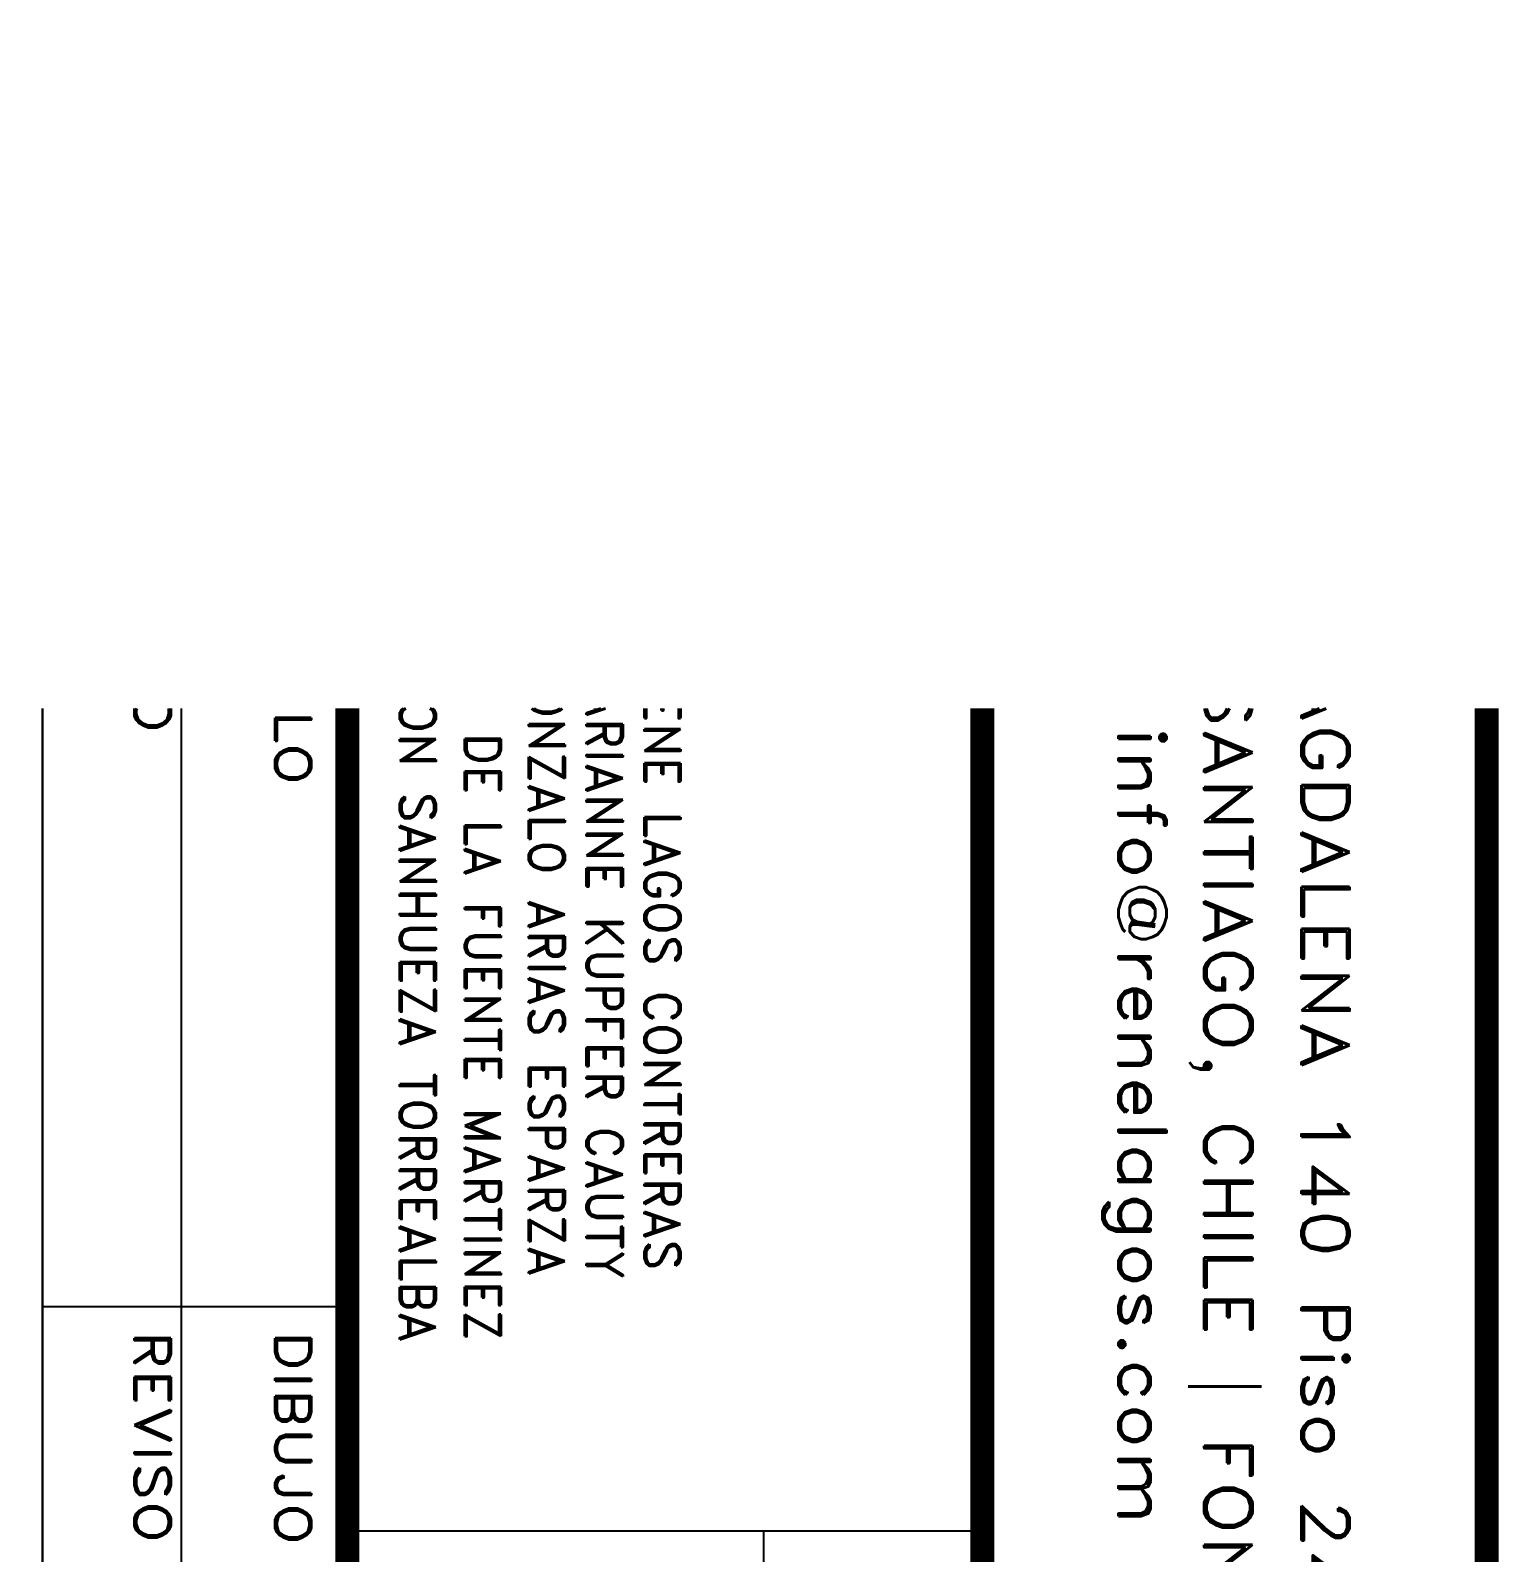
# Model space of a CAD drawing. Extents: x -2502 to 14741, y -2417 to 9756.
# Drawn here: x 8408.7 to 8866.2, y 1839.8 to 2314.1 of the extents above; entities that cross this region are included whole.
import ezdxf
from ezdxf.enums import TextEntityAlignment as Align
from ezdxf.xclip import XClip

# ---------------------------------------------------------------- set-up
doc = ezdxf.new("R2010")
doc.units = 0
doc.header["$LTSCALE"] = 60
doc.header["$MEASUREMENT"] = 0
doc.header["$XCLIPFRAME"] = 0
doc.layers.get('0').update_dxf_attribs({"linetype": 'CONTINUOUS'})
doc.layers.add('2017_67-102$0$RLA-FORMATO', color=7, linetype='CONTINUOUS')
doc.styles.add('2017_67-102$0$DIREC', font='ROMAND', dxfattribs={"width": 1.2})
doc.styles.add('2017_67-102$0$INGCIV', font='ROMAND', dxfattribs={"width": 1.2})
doc.styles.add('2017_67-102$0$ROMAND', font='romand', dxfattribs={"height": 31.5})
doc.styles.add('2017_67-102$0$ROMANS', font='ROMANS.shx', dxfattribs={"height": 16.875})

# ---------------------------------------------------------------- blocks, each defined once
blk = doc.blocks.new('2017_67-102$0$viñeta-rl')
at = {"layer": '2017_67-102$0$RLA-FORMATO', "color": 2, "linetype": 'Continuous'}
for p, q in [((-578.33, 195.27), (-578.33, 63.31)), ((-578.33, 149.76), (0, 149.76)), ((-625, 0), (-625, 63.31)), ((-797.49, 28.79), (-300, 28.79))]:
    blk.add_line(p, q, dxfattribs=at)
at = {"layer": '2017_67-102$0$RLA-FORMATO', "color": 5, "const_width": 5}
for points in [[(0, 300), (-797.49, 300), (-797.49, 0)], [(0, 195.27), (-797.49, 195.27)], [(0, 63.31), (-797.49, 63.31)]]:
    blk.add_lwpolyline(points, dxfattribs=at)
at = {"layer": '2017_67-102$0$RLA-FORMATO', "color": 3, "style": '2017_67-102$0$INGCIV', "width": 1.2}
for s, p in [('MAGDALENA 140 Piso 24 OF.2402 LAS CONDES ', (-768.78, 261.55)), ('SANTIAGO, CHILE | FONO: +56 2 25941300', (-755.51, 241.36)), ('info@renelagos.com l www.renelagos.com   ', (-745.53, 223.52))]:
    blk.add_text(s, height=9.9999, dxfattribs=at).set_placement(p)
at = {"layer": '2017_67-102$0$RLA-FORMATO', "color": 3, "linetype": 'Continuous', "style": '2017_67-102$0$DIREC'}
for s, p in [('RENE LAGOS CONTRERAS', (-758.81, 125.05)), ('MARIANNE KUPFER CAUTY', (-761.43, 113.05)), ('GONZALO ARIAS ESPARZA', (-761.07, 101.05)), ('LUIS DE LA FUENTE MARTINEZ', (-771.21, 87.75)), ('SIMON SANHUEZA TORREALBA', (-768.25, 74.23))]:
    blk.add_text(s, height=7.4999, dxfattribs=at).set_placement(p)
at = {"layer": '2017_67-102$0$RLA-FORMATO', "color": 3, "linetype": 'Continuous', "style": '2017_67-102$0$DIREC', "width": 1.25}
for s, p in [('CALCULO', (-789.53, 48.31)), ('DIBUJO', (-620.03, 48.31)), ('DISEÑO', (-789.53, 19.13)), ('REVISO', (-620.03, 19.13))]:
    blk.add_text(s, height=7.5, dxfattribs=at).set_placement(p)
at = {"layer": '2017_67-102$0$RLA-FORMATO', "color": 4, "style": '2017_67-102$0$ROMAND'}
for tag, p in [('DESAR', (-1255.78, 233.26)), ('PRELIM', (-1123.11, 233.26)), ('PROP', (-989.64, 233.26)), ('CONST', (-823.74, 233.26))]:
    blk.add_attdef(tag, p, '', height=16, dxfattribs=at)
at = {"layer": '2017_67-102$0$RLA-FORMATO', "color": 2, "style": '2017_67-102$0$ROMANS'}
for tag, p, height in [('REVNO1', (-1394.08, 180.65), 10), ('DETNO1', (-1358.4, 180.65), 10), ('FECHA1', (-880.48, 180.65), 10), ('REVNO2', (-1394.08, 155.65), 10), ('DETNO2', (-1358.4, 155.65), 10), ('FECHA2', (-880.48, 155.65), 10), ('REVNO3', (-1394.08, 130.65), 10), ('DETNO3', (-1358.4, 130.65), 10), ('FECHA3', (-880.48, 130.65), 10), ('REVNO4', (-1394.08, 105.65), 10), ('DETNO4', (-1358.4, 105.65), 10), ('FECHA4', (-880.48, 105.65), 10), ('REVNO5', (-1394.08, 80.65), 11.25), ('DETNO5', (-1358.4, 80.65), 10), ('FECHA5', (-880.48, 80.65), 10), ('REVNO6', (-1392.27, 55.65), 10), ('DETNO6', (-1356.59, 55.65), 10), ('FECHA6', (-878.68, 55.65), 10), ('INGENIERO', (-741.07, 33.4), 10), ('DIBUJANTE', (-571.62, 33.4), 10), ('REVNO7', (-1394.08, 30.65), 10), ('DETNO7', (-1358.4, 30.65), 10), ('FECHA7', (-880.48, 30.65), 10), ('REVNO8', (-1394.08, 8.6), 10), ('DETNO8', (-1358.4, 8.6), 10), ('FECHA8', (-880.48, 8.6), 10), ('PROYECTISTA', (-740.89, 4.81), 10), ('INGENIERO', (-568.57, 4.61), 10)]:
    blk.add_attdef(tag, p, '', height=height, dxfattribs=at)
for tag, p in [('PERSNO1', (-946.61, 180.65)), ('PERSNO2', (-946.61, 155.65)), ('PERSNO3', (-946.61, 130.65)), ('PERSNO4', (-946.61, 105.65)), ('PERSNO5', (-946.61, 80.65)), ('PERSNO6', (-946.61, 55.65)), ('PERSNO7', (-946.61, 30.65)), ('PERSNO8', (-946.61, 8.6))]:
    blk.add_attdef(tag, text='', height=10, dxfattribs=at).set_placement(p, align=Align.CENTER)
at = {"layer": '2017_67-102$0$RLA-FORMATO', "color": 5, "style": '2017_67-102$0$ROMAND'}
blk.add_attdef('PROYECTO', text='', height=16.9, dxfattribs=at).set_placement((-289.17, 165.03), align=Align.MIDDLE)
for tag, p in [('TITULO1', (-567.96, 108.18)), ('TITULO2', (-567.96, 74.23))]:
    blk.add_attdef(tag, p, '', height=20, dxfattribs=at)
at = {"layer": '2017_67-102$0$RLA-FORMATO', "color": 2, "style": '2017_67-102$0$ROMANS'}
for tag, p in [('NOMARCH', (-1424.04, 5.53)), ('FECHA', (-1406.95, 5.53))]:
    blk.add_attdef(tag, p, '', height=11.25, rotation=90, dxfattribs=at)
at = {"layer": '2017_67-102$0$RLA-FORMATO', "color": 5, "style": '2017_67-102$0$ROMAND', "width": 0.967839}
blk.add_attdef('NUMERO', text='', height=24, dxfattribs=at).set_placement((-290.27, 13.33), (-62.41, 13.33), align=Align.FIT)
at = {"layer": '2017_67-102$0$RLA-FORMATO', "color": 5, "style": '2017_67-102$0$ROMAND', "flags": 12}
blk.add_attdef('REVISION', text='', height=24, dxfattribs=at).set_placement((-24.5, 25.33), align=Align.MIDDLE)
blk = doc.blocks.new('2017_67-102')
at = {"layer": '2017_67-102$0$RLA-FORMATO', "color": 6, "linetype": 'Continuous'}
for p, q in [((0, 8617.5), (0, 0)), ((0, 0), (0, 7890))]:
    blk.add_line(p, q, dxfattribs=at)
at = {"layer": '2017_67-102$0$RLA-FORMATO', "xscale": 1.5, "yscale": 1.5, "zscale": 1.5, "rotation": 270}
blk.add_blockref('2017_67-102$0$viñeta-rl', (0, 0), dxfattribs=at)

msp = doc.modelspace()

# ---------------------------------------------------------------- block references
ref = msp.add_blockref('2017_67-102', (8412.41, 978.93))
XClip(ref).set_block_clipping_path([(-3687.0188045871, -2187.7762680597), (2000.0933418176, 1123.9194592869)])

doc.saveas('drawing.dxf')
